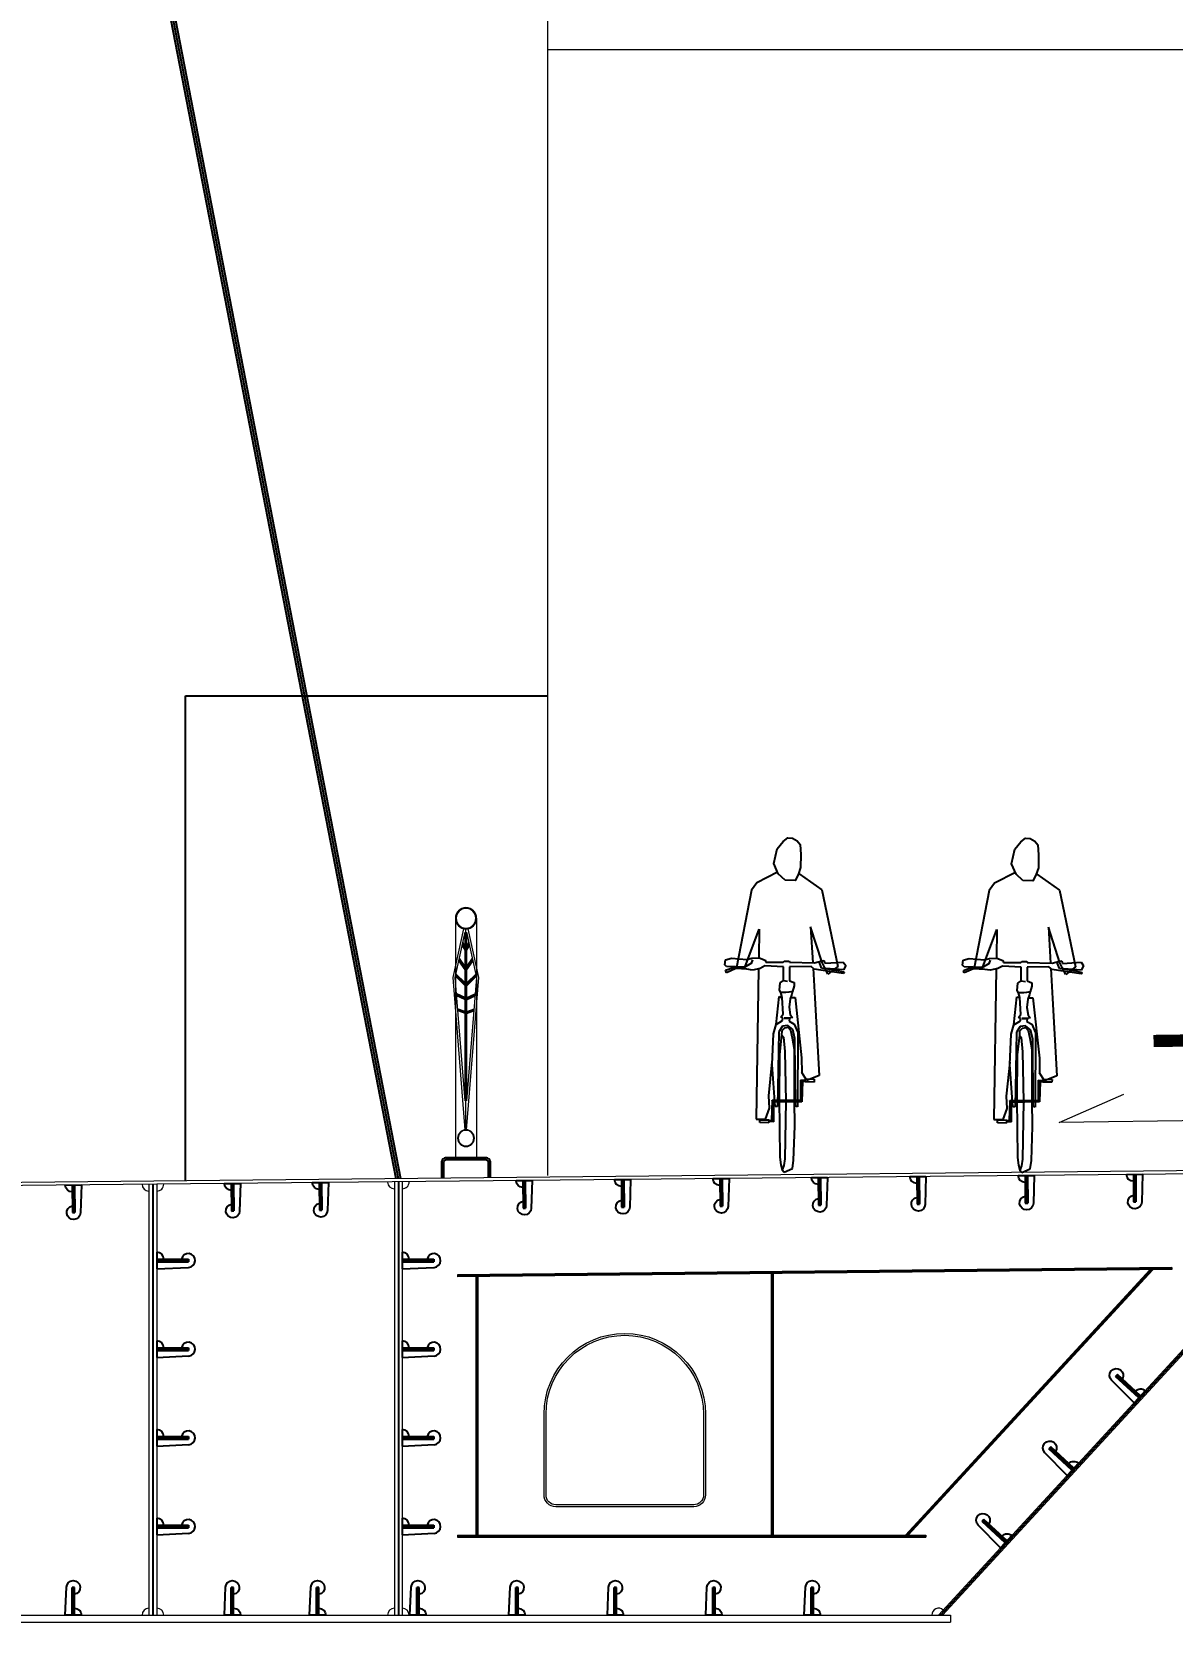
# Model space of a CAD drawing. Extents: x -2611510 to 1021013, y -44073 to 90887.
# Drawn here: x 772111 to 777902, y 39040 to 47112 of the extents above; entities that cross this region are included whole.
import ezdxf

# ---------------------------------------------------------------- set-up
doc = ezdxf.new("R2010")
doc.units = 0
doc.linetypes.add('ACAD_ISO08W100', pattern=[36, 24, -3, 6, -3])
doc.layers.get('Defpoints').update_dxf_attribs({"color": 8})
for name, color, linetype, lineweight in [('文字', 7, 'Continuous', 15), ('标注', 3, 'Continuous', 18), ('细实线', 7, 'Continuous', 15), ('钢板粗线', 1, 'Continuous', 25), ('钢板细线', 6, 'Continuous', 15)]:
    doc.layers.add(name, color=color, linetype=linetype, lineweight=lineweight)
doc.layers.add('汽车', color=150, linetype='Continuous')
doc.styles.add('fs', font='', dxfattribs={"width": 0.7})
doc.styles.get('fs').set_extended_font_data('仿宋_GB2312')

# ---------------------------------------------------------------- blocks, each defined once
blk = doc.blocks.new('A$C3DE66DF3')
at = {"layer": '汽车', "color": 1}
for p, q in [((0.337, 1.4819), (0.4401, 1.4296)), ((0.4401, 1.4296), (0.4669, 1.3934)), ((0.1182, 1.395), (0.0392, 1.016)), ((0.4669, 1.3934), (0.5405, 1.0113)), ((0.117, 1.0361), (0.1739, 1.2118)), ((0.1739, 1.2118), (0.1634, 1.0342)), ((0.4283, 1.2006), (0.4306, 1.0587)), ((0.4998, 1.0109), (0.4283, 1.2006)), ((0.0123, 1.0383), (0, 1.0202)), ((0.1034, 1.033), (0.0123, 1.0383)), ((0.0978, 0.997), (0.117, 1.0361)), ((0.108, 1.0454), (0.1034, 1.033)), ((0.1188, 1.0443), (0.108, 1.0454)), ((0.1545, 1.034), (0.1188, 1.0443)), ((0.1194, 1.0074), (0.1316, 1.0406)), ((0.2786, 1.0378), (0.1545, 1.034)), ((0.2804, 1.0427), (0.2786, 1.0378)), ((0.3055, 1.042), (0.2804, 1.0427)), ((0.3096, 1.0377), (0.3055, 1.042)), ((0.3954, 1.0372), (0.3096, 1.0377)), ((0.3991, 1.0471), (0.3954, 1.0372)), ((0.4288, 1.0588), (0.3991, 1.0471)), ((0.4647, 1.0568), (0.4288, 1.0588)), ((0.4649, 1.0342), (0.462, 1.0494)), ((0.462, 1.0494), (0.4677, 1.0304)), ((0.4892, 1.0507), (0.4647, 1.0568)), ((0.5007, 1.0126), (0.4649, 1.0342)), ((0.4677, 1.0304), (0.5007, 1.0126)), ((0.5648, 1.0568), (0.4892, 1.0507)), ((0.5956, 1.0483), (0.5648, 1.0568)), ((0.5896, 1.0166), (0.5982, 1.0248)), ((0.5982, 1.0248), (0.5956, 1.0483)), ((0, 1.0202), (0.0119, 0.9989)), ((0.0099, 0.9894), (0.0073, 0.9848)), ((0.0073, 0.9848), (0.0114, 0.9822)), ((0.0293, 0.9925), (0.0099, 0.9894)), ((0.0114, 0.9822), (0.1241, 0.9972)), ((0.0119, 0.9989), (0.1194, 1.0074)), ((0.0293, 0.9925), (0.1194, 1.0074)), ((0.0392, 1.016), (0.0882, 0.9775)), ((0.0882, 0.9775), (0.0978, 0.997)), ((0.1241, 0.9972), (0.1557, 1.0025)), ((0.1619, 1.0078), (0.1532, 0.8599)), ((0.1557, 1.0025), (0.172, 1.0163)), ((0.172, 1.0163), (0.2783, 1.0139)), ((0.2788, 0.946), (0.2559, 0.9375)), ((0.2783, 1.0139), (0.2788, 0.946)), ((0.3085, 0.9464), (0.2875, 0.9428)), ((0.3081, 1.0143), (0.3999, 1.0186)), ((0.3085, 0.9464), (0.3081, 1.0143)), ((0.3241, 0.935), (0.3085, 0.9464)), ((0.3999, 1.0186), (0.4239, 1.007)), ((0.4239, 1.007), (0.4617, 0.9987)), ((0.4315, 1.0053), (0.4437, 0.2611)), ((0.4617, 0.9987), (0.4886, 1.0029)), ((0.4886, 1.0029), (0.5432, 1.0055)), ((0.4998, 1.0109), (0.5405, 1.0113)), ((0.5007, 1.0126), (0.5896, 1.0166)), ((0.5518, 1.0136), (0.5007, 1.0126)), ((0.5432, 1.0055), (0.5895, 0.9856)), ((0.594, 0.9981), (0.5518, 1.0136)), ((0.5895, 0.9856), (0.594, 0.9981)), ((0.2559, 0.9375), (0.2554, 0.9208)), ((0.2554, 0.9208), (0.2633, 0.8925)), ((0.2959, 0.889), (0.2633, 0.8925)), ((0.2633, 0.8925), (0.2816, 0.8886)), ((0.2633, 0.8925), (0.2667, 0.8786)), ((0.2667, 0.8786), (0.2752, 0.8557)), ((0.2816, 0.8886), (0.321, 0.8882)), ((0.321, 0.8882), (0.2959, 0.889)), ((0.3148, 0.8637), (0.321, 0.8882)), ((0.3298, 0.8679), (0.3185, 0.8638)), ((0.321, 0.8882), (0.3281, 0.8997)), ((0.3281, 0.8997), (0.3241, 0.935)), ((0.3442, 0.7288), (0.3298, 0.8679)), ((0.1532, 0.8599), (0.1322, 0.4768)), ((0.2506, 0.8632), (0.2183, 0.5645)), ((0.2724, 0.8632), (0.2505, 0.8623)), ((0.2723, 0.8634), (0.2506, 0.8632)), ((0.2798, 0.8145), (0.2745, 0.777)), ((0.2752, 0.8557), (0.2798, 0.8145)), ((0.3098, 0.7809), (0.3148, 0.8637)), ((0.3185, 0.8638), (0.3148, 0.8637)), ((0.3148, 0.8637), (0.3304, 0.8624)), ((0.2551, 0.7319), (0.2371, 0.6906)), ((0.2803, 0.7466), (0.2551, 0.7319)), ((0.2618, 0.7041), (0.2863, 0.7247)), ((0.2745, 0.777), (0.2641, 0.7639)), ((0.2641, 0.7639), (0.2824, 0.76)), ((0.2718, 0.7004), (0.2856, 0.7151)), ((0.305, 0.7601), (0.279, 0.7584)), ((0.279, 0.7584), (0.2803, 0.7466)), ((0.2824, 0.76), (0.305, 0.7601)), ((0.2856, 0.7151), (0.3039, 0.7112)), ((0.2863, 0.7247), (0.313, 0.7205)), ((0.3039, 0.7112), (0.3161, 0.6982)), ((0.3211, 0.7655), (0.3098, 0.7809)), ((0.3109, 0.7608), (0.3211, 0.7655)), ((0.3122, 0.749), (0.3109, 0.7608)), ((0.3442, 0.7288), (0.3122, 0.749)), ((0.313, 0.7205), (0.331, 0.6928)), ((0.3571, 0.6832), (0.3442, 0.7288)), ((0.2371, 0.6906), (0.239, 0.3232)), ((0.2483, 0.3255), (0.2513, 0.66)), ((0.2513, 0.66), (0.2618, 0.7041)), ((0.2538, 0.6055), (0.263, 0.6613)), ((0.263, 0.6613), (0.2718, 0.7004)), ((0.3076, 0.6675), (0.3013, 0.5965)), ((0.3172, 0.6781), (0.3076, 0.6675)), ((0.3161, 0.6982), (0.3172, 0.6781)), ((0.3172, 0.6781), (0.3281, 0.581)), ((0.331, 0.6928), (0.3379, 0.3236)), ((0.3639, 0.5326), (0.3571, 0.6832)), ((0.2183, 0.5645), (0.2176, 0.4926)), ((0.2534, 0.3546), (0.2538, 0.6055)), ((0.3013, 0.5965), (0.2968, 0.35)), ((0.3281, 0.581), (0.3298, 0.3632)), ((0.1322, 0.4768), (0.1926, 0.4527)), ((0.1926, 0.4527), (0.2176, 0.4926)), ((0.3496, 0.3249), (0.3639, 0.5326)), ((0.3807, 0.3765), (0.3633, 0.5446)), ((0.2001, 0.4605), (0.1557, 0.4593)), ((0.1557, 0.4593), (0.1559, 0.4453)), ((0.1559, 0.4453), (0.2008, 0.4457)), ((0.2001, 0.4605), (0.2007, 0.4501)), ((0.2238, 0.4552), (0.2006, 0.4544)), ((0.2007, 0.4501), (0.2008, 0.4457)), ((0.2148, 0.4497), (0.2007, 0.4501)), ((0.2148, 0.4497), (0.2171, 0.3482)), ((0.2238, 0.4552), (0.2247, 0.3558)), ((0.2199, 0.3556), (0.2171, 0.3482)), ((0.2171, 0.3482), (0.3603, 0.3464)), ((0.364, 0.3563), (0.2199, 0.3556)), ((0.239, 0.3232), (0.2483, 0.3255)), ((0.2516, 0.2269), (0.2534, 0.3546)), ((0.2968, 0.35), (0.3012, 0.0663)), ((0.3298, 0.3632), (0.3265, 0.0739)), ((0.3379, 0.3236), (0.3496, 0.3249)), ((0.3565, 0.2493), (0.3557, 0.3487)), ((0.3603, 0.3464), (0.364, 0.3563)), ((0.3656, 0.2547), (0.3632, 0.3563)), ((0.3775, 0.3165), (0.3807, 0.3765)), ((0.3968, 0.2614), (0.3775, 0.3165)), ((0.3565, 0.2493), (0.3798, 0.25)), ((0.3656, 0.2547), (0.3797, 0.2543)), ((0.4245, 0.2592), (0.3796, 0.2588)), ((0.3797, 0.2543), (0.3796, 0.2588)), ((0.3803, 0.244), (0.3797, 0.2543)), ((0.3803, 0.244), (0.4246, 0.2452)), ((0.4437, 0.2611), (0.3968, 0.2614)), ((0.4246, 0.2452), (0.4245, 0.2592)), ((0.2578, 0.0596), (0.2516, 0.2269)), ((0.2637, 0.018), (0.2578, 0.0596)), ((0.305, 0), (0.2637, 0.018)), ((0.3012, 0.0663), (0.306, 0.0335)), ((0.3146, 0.0106), (0.305, 0)), ((0.306, 0.0335), (0.3146, 0.0106)), ((0.3212, 0.0364), (0.3146, 0.0106)), ((0.3265, 0.0739), (0.3212, 0.0364))]:
    blk.add_line(p, q, dxfattribs=at)
blk.add_lwpolyline([(0.2998, 1.4421), (0.3336, 1.4742), (0.3558, 1.5244), (0.3401, 1.5971), (0.3094, 1.6332), (0.2865, 1.6511), (0.2638, 1.6509), (0.2412, 1.6371), (0.2261, 1.6188), (0.2228, 1.5687), (0.2234, 1.5051), (0.2351, 1.4688), (0.2505, 1.4416)], close=True, dxfattribs=at)
blk.add_lwpolyline([(0.2312, 1.4733), (0.1182, 1.395)], dxfattribs=at)
blk = doc.blocks.new('14-160加劲 有过焊孔')
at = {"layer": 'Defpoints'}
blk.add_line((38609.4, 31489.3), (38609.4, 31649.3), dxfattribs=at)
at = {"layer": '钢板粗线', "color": 7}
for p, q in [((38602.4, 31489.3), (38602.4, 31649.3)), ((38602.4, 31649.3), (38616.4, 31649.3)), ((38616.4, 31489.3), (38616.4, 31649.3)), ((38651.4, 31489.3), (38644.3, 31650.8)), ((38567.4, 31489.3), (38651.4, 31489.3))]:
    blk.add_line(p, q, dxfattribs=at)
for centre, start, end in [((38609.4, 31649.3), 2.49324, 258.46304), ((38602.4, 31489.3), 90, 180)]:
    blk.add_arc(centre, 35, start, end, dxfattribs=at)
blk = doc.blocks.new('12-140加劲 有过焊孔')
at = {"layer": 'Defpoints'}
blk.add_line((0, 0), (0, 140), dxfattribs=at)
at = {"layer": '钢板粗线', "color": 7}
for p, q in [((-6, 0), (-6, 140)), ((-6, 140), (6, 140)), ((6, 0), (6, 140)), ((41, 0), (35, 141.5)), ((-41, 0), (41, 0))]:
    blk.add_line(p, q, dxfattribs=at)
for centre, start, end in [((0, 140), 2.44105, 260.12911), ((-6, 0), 90, 180)]:
    blk.add_arc(centre, 35, start, end, dxfattribs=at)
blk = doc.blocks.new('人行护栏')
for p, q in [((-54, 1226), (-54, 10)), ((54, 1226), (54, 10)), ((-65, 926), (-11.4, 1173.2)), ((-54.9, 925.3), (-5, 1155.7)), ((-5, 298.7), (-5, 1155.7)), ((5, 298.7), (5, 1155.7)), ((54.9, 925.3), (5, 1155.7)), ((65, 926), (11.4, 1173.2)), ((-5, 1064.7), (-19.3, 1089.5)), ((-5, 1084.7), (-16.2, 1104)), ((5, 1084.7), (16.2, 1104)), ((5, 1064.7), (19.3, 1089.5)), ((-5, 964.4), (-36.6, 1009.6)), ((-5, 981.9), (-33.8, 1022.9)), ((5, 981.9), (33.8, 1022.9)), ((5, 964.4), (36.6, 1009.6)), ((-3.4, 152.4), (-65, 926)), ((-5, 298.7), (-54.9, 925.3)), ((-5, 883.9), (-53.4, 932.3)), ((-5, 898.1), (-50.9, 943.9)), ((3.4, 152.4), (65, 926)), ((5, 898.1), (50.9, 943.9)), ((5, 883.9), (53.4, 932.3)), ((5, 298.7), (54.9, 925.3)), ((-5, 823.8), (-48.4, 844.1)), ((-5, 812.8), (-47.5, 832.6)), ((5, 823.8), (48.4, 844.1)), ((5, 812.8), (47.5, 832.6)), ((-5, 753.1), (-42.3, 766.7)), ((-5, 742.5), (-41.4, 755.7)), ((5, 753.1), (42.3, 766.7)), ((5, 742.5), (41.4, 755.7))]:
    blk.add_line(p, q)
at = {"linetype": 'ACAD_ISO08W100', "ltscale": 0.1}
blk.add_line((0, 152.5), (0, 1172), dxfattribs=at)
for centre, radius in [((0, 1226), 54), ((0, 1226), 50), ((0, 110), 42.5), ((0, 110), 39.5)]:
    blk.add_circle(centre, radius)
at = {"layer": 'Defpoints'}
for p, q in [((0, 1066), (-17.8, 1096.8)), ((0, 1066), (17.8, 1096.8)), ((0, 966), (-35.2, 1016.3)), ((0, 966), (35.2, 1016.3)), ((0, 886), (-52.1, 938.1)), ((0, 886), (52.1, 938.1)), ((0, 816), (-48, 838.4)), ((0, 816), (48, 838.4)), ((0, 746), (-41.8, 761.2)), ((0, 746), (41.8, 761.2))]:
    blk.add_line(p, q, dxfattribs=at)

msp = doc.modelspace()

# ---------------------------------------------------------------- linework, layer by layer
for p, q in [((767795.4, 73000.7), (773959, 41291.7)), ((767819.9, 73000.7), (773983.4, 41291.9)), ((772891.1, 41281), (772891.1, 43742.9)), ((772891.1, 43742.9), (774730.9, 43742.9))]:
    msp.add_line(p, q)
at = {"color": 8}
msp.add_line((767807.7, 73000.7), (773971.2, 41291.8), dxfattribs=at)
at = {"layer": 'Defpoints'}
for p, q in [((778810.6, 41340.2), (776725.4, 39076.4)), ((777800.5, 40834.1), (776550, 39476.4))]:
    msp.add_line(p, q, dxfattribs=at)
at = {"layer": 'Defpoints', "color": 8}
for p, q in [((772725.6, 41263.3), (772725.6, 39076.4)), ((773972, 41275.1), (773972, 39076.4)), ((774372, 39476.4), (774372, 40799.1)), ((775872, 39476.4), (775872, 40812.8)), ((774272, 39476.4), (776650, 39476.4))]:
    msp.add_line(p, q, dxfattribs=at)
at = {"layer": 'Defpoints', "color": 8, "elevation": 0}
msp.add_lwpolyline([(777900.5, 40835.1), (774272, 40798.8)], dxfattribs=at)
at = {"layer": '文字'}
for p, q in [((774730.9, 41307.2), (774730.9, 51356.2)), ((774730.9, 47022.9), (781563.5, 47022.9)), ((774730.9, 47022.9), (781563.5, 47022.9)), ((777327.1, 41577), (777656.1, 41720.1)), ((778737.1, 41596.5), (777327.1, 41577)), ((768079.7, 39041.5), (776757.9, 39040.4))]:
    msp.add_line(p, q, dxfattribs=at)
at = {"layer": '钢板粗线', "elevation": 0}
for points in [[(774440.6, 41296.5), (774440.6, 41372.2, 0.414214), (774415.6, 41397.2), (774215.6, 41397.2, 0.414214), (774190.6, 41372.2), (774190.6, 41294)], [(774430.6, 41296.5), (774430.6, 41372.2, 0.414214), (774415.6, 41387.2), (774215.6, 41387.2, 0.414214), (774200.6, 41372.2), (774200.6, 41294)]]:
    msp.add_lwpolyline(points, format="xyb", dxfattribs=at)
at = {"layer": '钢板细线', "color": 3}
for p, q in [((772705.6, 41263.1), (772705.6, 39076.4)), ((772745.6, 41263.5), (772745.6, 39076.4)), ((773952, 41274.9), (773952, 39076.4)), ((773992, 41275.3), (773992, 39076.4))]:
    msp.add_line(p, q, dxfattribs=at)
at = {"layer": '钢板细线'}
for p, q in [((778786.1, 41324), (776715.8, 39076.4)), ((778805.3, 41324.2), (776734.9, 39076.4)), ((774272, 40803.8), (774272.1, 40793.8)), ((774367, 39481.4), (774367, 40794)), ((774377, 39481.4), (774377, 40794.1)), ((775867, 39481.4), (775867, 40807.7)), ((775877, 39481.4), (775877, 40807.8)), ((777789, 40829), (776547.8, 39481.4)), ((777802.8, 40829.1), (776561.4, 39481.4)), ((777900.5, 40840.1), (777900.6, 40830.1)), ((774272, 39481.4), (776650, 39481.4)), ((774272, 39481.4), (774272, 39471.4)), ((776650, 39481.4), (776650, 39471.4)), ((774272, 39471.4), (776650, 39471.4)), ((768079.4, 39076.4), (776775.4, 39076.4)), ((776775.4, 39076.4), (776775.4, 39040.4)), ((768079.4, 39040.4), (776775.4, 39040.4))]:
    msp.add_line(p, q, dxfattribs=at)
at = {"layer": '钢板细线', "elevation": 0}
for points in [[(780940.6, 41361.6), (771890.6, 41270.9), (758190.8, 41476.4)], [(780940.6, 41345.6), (771890.5, 41254.9), (758190.8, 41460.4)], [(777900.5, 40840.1), (774272, 40803.8)], [(777900.6, 40830.1), (774272.1, 40793.8)]]:
    msp.add_lwpolyline(points, dxfattribs=at)
at = {"layer": '钢板细线'}
for points in [[(775471.9, 39626.4), (774771.9, 39626.4, -0.414214), (774711.9, 39686.4), (774711.9, 40096.4, -1), (775531.9, 40096.4), (775531.9, 39686.4, -0.414214)], [(775471.9, 39636.4), (774771.9, 39636.4, -0.414214), (774721.9, 39686.4), (774721.9, 40096.4, -1), (775521.9, 40096.4), (775521.9, 39686.4, -0.414214)]]:
    msp.add_lwpolyline(points, format="xyb", close=True, dxfattribs=at)
for centre, start, end in [((772705.6, 41263.1), 180.49176, 270), ((772745.6, 41263.3), 270, 0.38248), ((773952, 41274.9), 180.49176, 270), ((773992, 41275.3), 270, 0.38248), ((772705.6, 39076.4), 90, 180), ((772745.6, 39076.4), 0, 90), ((773952, 39076.4), 90, 180), ((773992, 39076.4), 0, 90), ((776715.8, 39076.4), 47.41369, 180)]:
    msp.add_arc(centre, 35, start, end, dxfattribs=at)

# ---------------------------------------------------------------- block references
at = {"layer": '标注', "xscale": -1}
msp.add_blockref('人行护栏', (774315.6, 41387.2), dxfattribs=at)
at = {"layer": '汽车', "xscale": -1027.205338051362, "yscale": 1027.205338051362, "zscale": 1027.205338051362, "rotation": 359.999981624705}
for p in [(776244.4, 41324.7), (777451.6, 41323.1)]:
    msp.add_blockref('A$C3DE66DF3', p, dxfattribs=at)
at = {"layer": '细实线', "xscale": -1, "rotation": 180.5737091599}
for p in [(772321.6, 41259.3), (773129.7, 41267.4), (773576.1, 41271.8), (774610.6, 41282.2), (775110.6, 41287.2), (775610.6, 41292.2), (776110.6, 41297.2), (776610.6, 41302.2), (777160.6, 41307.7), (777710.6, 41313.2)]:
    msp.add_blockref('12-140加劲 有过焊孔', p, dxfattribs=at)
at = {"layer": '钢板细线', "rotation": 270.0000000000002}
for p in [(741256.3, 79485.8), (742502.7, 79485.8), (741256.3, 79035.8), (742502.7, 79035.8), (741256.3, 78585.8), (742502.7, 78585.8), (741256.3, 78135.8), (742502.7, 78135.8)]:
    msp.add_blockref('14-160加劲 有过焊孔', p, dxfattribs=at)
at = {"layer": '钢板细线', "xscale": -1}
for p, rotation in [((827055.4, 47248.2), 47.35108087022602), ((826716.7, 46880.5), 47.35108087024022), ((826377.9, 46512.7), 47.35108087024022)]:
    msp.add_blockref('14-160加劲 有过焊孔', p, dxfattribs=dict(at, rotation=rotation))
for p in [(772321.6, 39076.4), (773129.7, 39076.4), (773562.7, 39076.4), (774072.2, 39076.4), (774574.4, 39076.4), (775074.4, 39076.4), (775574.4, 39076.4), (776074.4, 39076.4)]:
    msp.add_blockref('12-140加劲 有过焊孔', p, dxfattribs=at)

# ---------------------------------------------------------------- texts
at = {"layer": '标注', "color": 7, "style": 'fs', "width": 0.7}
msp.add_text('-1%%%', height=625, rotation=0.7899, dxfattribs=at).set_placement((777746.7, 41749.3))

doc.saveas('drawing.dxf')
